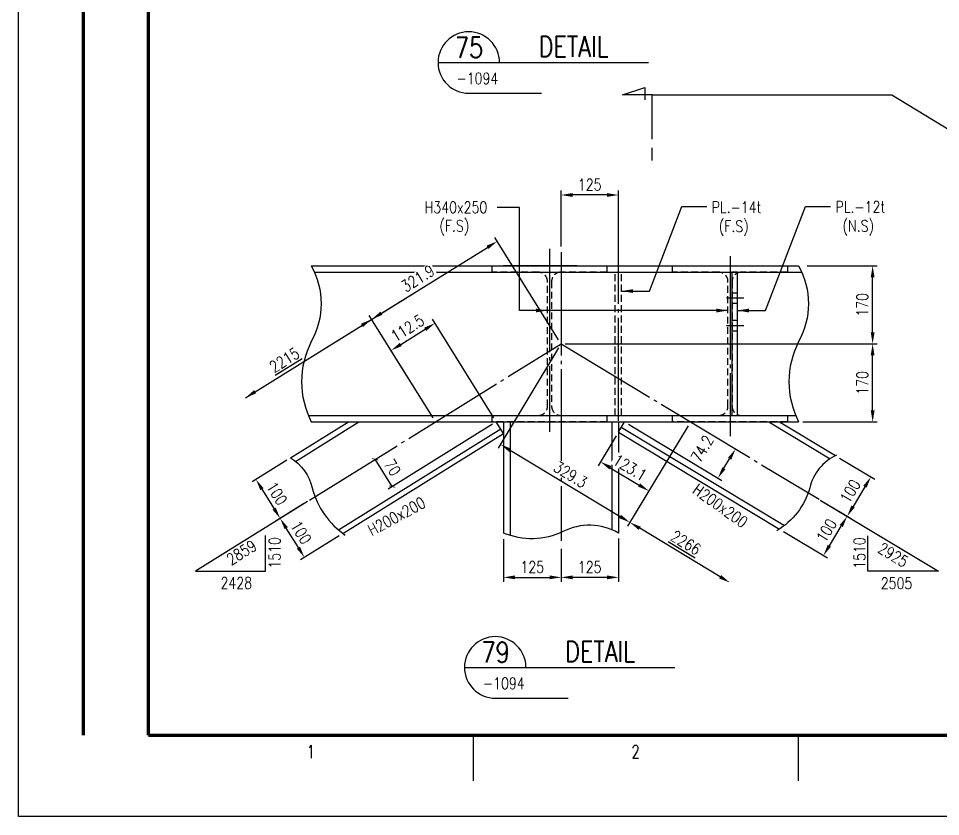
# Model space of a CAD drawing. Header units: millimetres. Extents: x 0 to 232280, y -26939 to 23794.
# Drawn here: x 146137 to 154169, y -26898 to -19943 of the extents above; entities that cross this region are included whole.
import ezdxf
from ezdxf.enums import TextEntityAlignment as Align

# ---------------------------------------------------------------- set-up
doc = ezdxf.new("R2010")
doc.units = ezdxf.units.MM
doc.header["$LTSCALE"] = 30
doc.linetypes.add('JNK-CENTER', pattern=[34, 30, -1.5, 1, -1.5])
doc.linetypes.add('JNK-HIDDEN', pattern=[3, 2, -1])
for name, color, linetype in [('CEN-R', 1, 'JNK-CENTER'), ('CON-C', 4, 'Continuous'), ('CON-G', 3, 'Continuous'), ('CON-W', 7, 'Continuous'), ('CON-Y', 2, 'Continuous'), ('Dim-W', 7, 'Continuous'), ('HID-Y', 2, 'JNK-HIDDEN'), ('TXT-Y', 2, 'Continuous')]:
    doc.layers.add(name, color=color, linetype=linetype)
doc.layers.add('CONT-G', color=3, linetype='Continuous', lineweight=25)
doc.styles.add('ROMANS', font='ROMANS.shx', dxfattribs={"width": 0.8})
doc.styles.add('SIMPLEX', font='simplex.shx', dxfattribs={"width": 0.8})
doc.dimstyles.new('DIM40x4', dxfattribs={"dimscale": 40, "dimtxt": 2.5, "dimasz": 2.5, "dimexe": 1, "dimexo": 1, "dimgap": 1, "dimtad": 1, "dimdec": 1, "dimlfac": 0.25, "dimdsep": 46, "dimtxsty": 'SIMPLEX', "dimcen": 2.5, "dimclrd": 7, "dimclre": 7, "dimclrt": 2, "dimadec": 1, "dimazin": 2, "dimtfac": 1, "dimtdec": 1, "dimtmove": 2, "dimatfit": 3, "dimfxl": 1, "dimtfill": 1, "dimtolj": 1, "dimtzin": 0, "dimarcsym": 1})

# ---------------------------------------------------------------- blocks, each defined once
blk = doc.blocks.new('TITLE')
at = {"color": 7}
for p, q in [((0, 0), (0, 594.85)), ((99.02, 17.68), (99.02, 7.78)), ((169.76, 17.68), (169.76, 7.78)), ((841, 0), (0, 0))]:
    blk.add_line(p, q, dxfattribs=at)
at = {"color": 7, "const_width": 0.707}
for points in [[(14.15, 577.17), (14.15, 17.68)], [(28.29, 17.68), (28.29, 577.52)], [(28.29, 17.68), (823.67, 17.68)]]:
    blk.add_lwpolyline(points, dxfattribs=at)
at = {"color": 7, "style": 'ROMANS', "width": 0.7}
for s, p in [('1', (63.66, 14.15)), ('2', (134.39, 14.15))]:
    blk.add_text(s, height=2.83, dxfattribs=at).set_placement(p, align=Align.MIDDLE)
blk = doc.blocks.new('SECTITLE')
at = {"layer": 'CON-G'}
for p, q in [((-1.7, 0), (44.1, 0)), ((5, -6.7), (20.86, -6.7))]:
    blk.add_line(p, q, dxfattribs=at)
blk.add_arc((5, 0), 6.7, 0, 270, dxfattribs=at)
at = {"layer": 'CON-C', "style": 'SIMPLEX', "width": 0.8}
for tag, p in [('A', (5.06, 1.04)), ('ELEVATION', (27.83, 1.22))]:
    blk.add_attdef(tag, text='', height=4.5, dxfattribs=at).set_placement(p, align=Align.CENTER)
at = {"layer": 'CON-Y', "style": 'SIMPLEX', "width": 0.8}
blk.add_attdef('SCALE', text='', height=2.5, dxfattribs=at).set_placement((44.9, -3.72), align=Align.RIGHT)
blk.add_attdef('H0000-0000', (1.54, -4.72), '', height=2.5, dxfattribs=at)
blk = doc.blocks.new('*D4430')
at = {"layer": 'DEFPOINTS', "color": 0, "ltscale": 0.5, "transparency": 16777216}
for p in [(152967.2, -22098.6), (153577.6, -22098.6), (150860.2, -22778.6)]:
    blk.add_point(p, dxfattribs=at)
at = {"layer": 'Dim-W', "color": 7, "lineweight": -2, "ltscale": 0.5, "transparency": 16777216}
for p, q in [((153007.2, -22098.6), (153617.6, -22098.6)), ((153577.6, -22678.6), (153577.6, -22198.6)), ((150900.2, -22778.6), (153617.6, -22778.6))]:
    blk.add_line(p, q, dxfattribs=at)
at = {"layer": 'Dim-W', "color": 7, "ltscale": 0.5, "transparency": 16777216}
for points in [[(153560.9, -22198.6), (153594.3, -22198.6), (153577.6, -22098.6)], [(153560.9, -22678.6), (153594.3, -22678.6), (153577.6, -22778.6)]]:
    blk.add_solid(points, dxfattribs=at)
at = {"layer": 'Dim-W', "color": 2, "ltscale": 0.5, "transparency": 16777216, "insert": (153487.6, -22438.6), "char_height": 100, "attachment_point": 5, "rotation": 90, "style": 'SIMPLEX', "bg_fill": 3, "box_fill_scale": 1.1, "bg_fill_color": 256, "bg_fill_true_color": 13158600, "bg_fill_transparency": 0}
blk.add_mtext('\\A1;170', dxfattribs=at)
blk = doc.blocks.new('*D4431')
at = {"layer": 'DEFPOINTS', "color": 0, "ltscale": 0.5, "transparency": 16777216}
for p in [(153237.1, -22778.6), (153577.6, -22778.6), (152928.8, -23458.6)]:
    blk.add_point(p, dxfattribs=at)
at = {"layer": 'Dim-W', "color": 7, "lineweight": -2, "ltscale": 0.5, "transparency": 16777216}
for p, q in [((153277.1, -22778.6), (153617.6, -22778.6)), ((153577.6, -23358.6), (153577.6, -22878.6)), ((152968.8, -23458.6), (153617.6, -23458.6))]:
    blk.add_line(p, q, dxfattribs=at)
at = {"layer": 'Dim-W', "color": 7, "ltscale": 0.5, "transparency": 16777216}
for points in [[(153560.9, -22878.6), (153594.3, -22878.6), (153577.6, -22778.6)], [(153560.9, -23358.6), (153594.3, -23358.6), (153577.6, -23458.6)]]:
    blk.add_solid(points, dxfattribs=at)
at = {"layer": 'Dim-W', "color": 2, "ltscale": 0.5, "transparency": 16777216, "insert": (153487.6, -23118.6), "char_height": 100, "attachment_point": 5, "rotation": 90, "style": 'SIMPLEX', "bg_fill": 3, "box_fill_scale": 1.1, "bg_fill_color": 256, "bg_fill_true_color": 13158600, "bg_fill_transparency": 0}
blk.add_mtext('\\A1;170', dxfattribs=at)
blk = doc.blocks.new('*D4432')
at = {"layer": 'DEFPOINTS', "color": 0, "ltscale": 0.5, "transparency": 16777216}
for p in [(150363.2, -24440.7), (150863.2, -24525.4), (150863.2, -24813.6)]:
    blk.add_point(p, dxfattribs=at)
at = {"layer": 'Dim-W', "color": 7, "lineweight": -2, "ltscale": 0.5, "transparency": 16777216}
for p, q in [((150363.2, -24480.7), (150363.2, -24853.6)), ((150863.2, -24565.4), (150863.2, -24853.6)), ((150463.2, -24813.6), (150763.2, -24813.6))]:
    blk.add_line(p, q, dxfattribs=at)
at = {"layer": 'Dim-W', "color": 7, "ltscale": 0.5, "transparency": 16777216}
for points in [[(150463.2, -24796.9), (150463.2, -24830.2), (150363.2, -24813.6)], [(150763.2, -24796.9), (150763.2, -24830.2), (150863.2, -24813.6)]]:
    blk.add_solid(points, dxfattribs=at)
at = {"layer": 'Dim-W', "color": 2, "ltscale": 0.5, "transparency": 16777216, "insert": (150613.2, -24723.6), "char_height": 100, "attachment_point": 5, "style": 'SIMPLEX', "bg_fill": 3, "box_fill_scale": 1.1, "bg_fill_color": 256, "bg_fill_true_color": 13158600, "bg_fill_transparency": 0}
blk.add_mtext('\\A1;125', dxfattribs=at)
blk = doc.blocks.new('*D4433')
at = {"layer": 'DEFPOINTS', "color": 0, "ltscale": 0.5, "transparency": 16777216}
for p in [(151363.2, -24434.1), (150863.2, -24525.4), (150863.2, -24813.6)]:
    blk.add_point(p, dxfattribs=at)
at = {"layer": 'Dim-W', "color": 7, "lineweight": -2, "ltscale": 0.5, "transparency": 16777216}
for p, q in [((151363.2, -24474.1), (151363.2, -24853.6)), ((150863.2, -24565.4), (150863.2, -24853.6)), ((151263.2, -24813.6), (150963.2, -24813.6))]:
    blk.add_line(p, q, dxfattribs=at)
at = {"layer": 'Dim-W', "color": 7, "ltscale": 0.5, "transparency": 16777216}
for points in [[(150963.2, -24796.9), (150963.2, -24830.2), (150863.2, -24813.6)], [(151263.2, -24796.9), (151263.2, -24830.2), (151363.2, -24813.6)]]:
    blk.add_solid(points, dxfattribs=at)
at = {"layer": 'Dim-W', "color": 2, "ltscale": 0.5, "transparency": 16777216, "insert": (151113.2, -24723.6), "char_height": 100, "attachment_point": 5, "style": 'SIMPLEX', "bg_fill": 3, "box_fill_scale": 1.1, "bg_fill_color": 256, "bg_fill_true_color": 13158600, "bg_fill_transparency": 0}
blk.add_mtext('\\A1;125', dxfattribs=at)
blk = doc.blocks.new('*D4434')
at = {"layer": 'DEFPOINTS', "color": 0, "ltscale": 0.5, "transparency": 16777216}
for p in [(150863.2, -22778.6), (151991.2, -23458.6), (151463.2, -24334.5)]:
    blk.add_point(p, dxfattribs=at)
at = {"layer": 'Dim-W', "color": 7, "lineweight": -2, "ltscale": 0.5, "transparency": 16777216}
for p, q in [((150842.5, -22812.8), (150314.5, -23688.8)), ((151970.6, -23492.8), (151442.6, -24368.8)), ((150420.8, -23706.2), (151377.6, -24282.9))]:
    blk.add_line(p, q, dxfattribs=at)
at = {"layer": 'Dim-W', "color": 7, "ltscale": 0.5, "transparency": 16777216}
for points in [[(150429.4, -23691.9), (150412.2, -23720.4), (150335.1, -23654.5)], [(151386.2, -24268.6), (151369, -24297.2), (151463.2, -24334.5)]]:
    blk.add_solid(points, dxfattribs=at)
at = {"layer": 'Dim-W', "color": 2, "ltscale": 0.5, "transparency": 16777216, "insert": (150945.6, -23917.5), "char_height": 100, "attachment_point": 5, "rotation": 328.91866, "style": 'SIMPLEX', "bg_fill": 3, "box_fill_scale": 1.1, "bg_fill_color": 256, "bg_fill_true_color": 13158600, "bg_fill_transparency": 0}
blk.add_mtext('\\A1;329.3', dxfattribs=at)
blk = doc.blocks.new('*D4435')
at = {"layer": 'DEFPOINTS', "color": 0, "ltscale": 0.5, "transparency": 16777216}
for p in [(151463.2, -24334.5), (151463.2, -24334.5), (152334.4, -24859.7)]:
    blk.add_point(p, dxfattribs=at)
at = {"layer": 'Dim-W', "color": 7, "lineweight": -2, "ltscale": 0.5, "transparency": 16777216}
blk.add_line((152248.8, -24808.1), (151548.9, -24386.2), dxfattribs=at)
at = {"layer": 'Dim-W', "color": 7, "ltscale": 0.5, "transparency": 16777216}
for points in [[(151557.5, -24371.9), (151540.3, -24400.4), (151463.2, -24334.5)], [(152257.4, -24793.8), (152240.2, -24822.4), (152334.4, -24859.7)]]:
    blk.add_solid(points, dxfattribs=at)
at = {"layer": 'Dim-W', "color": 2, "ltscale": 0.5, "transparency": 16777216, "insert": (151950.4, -24511.5), "char_height": 100, "attachment_point": 5, "rotation": 328.91866, "style": 'SIMPLEX', "bg_fill": 3, "box_fill_scale": 1.1, "bg_fill_color": 256, "bg_fill_true_color": 13158600, "bg_fill_transparency": 0}
blk.add_mtext('\\A1;\\L2266', dxfattribs=at)
blk = doc.blocks.new('*D4436')
at = {"layer": 'DEFPOINTS', "color": 0, "ltscale": 0.5, "transparency": 16777216}
for p in [(151363.2, -23547), (151628.4, -24060.5), (151628.4, -24060.5)]:
    blk.add_point(p, dxfattribs=at)
at = {"layer": 'Dim-W', "color": 7, "lineweight": -2, "ltscale": 0.5, "transparency": 16777216}
for p, q in [((151342.5, -23581.3), (151186.2, -23840.6)), ((151292.5, -23858), (151542.8, -24008.9))]:
    blk.add_line(p, q, dxfattribs=at)
at = {"layer": 'Dim-W', "color": 7, "ltscale": 0.5, "transparency": 16777216}
for points in [[(151301.1, -23843.7), (151283.9, -23872.3), (151206.8, -23806.4)], [(151551.4, -23994.6), (151534.2, -24023.1), (151628.4, -24060.5)]]:
    blk.add_solid(points, dxfattribs=at)
at = {"layer": 'Dim-W', "color": 2, "ltscale": 0.5, "transparency": 16777216, "insert": (151464.1, -23856.3), "char_height": 100, "attachment_point": 5, "rotation": 328.91866, "style": 'SIMPLEX', "bg_fill": 3, "box_fill_scale": 1.1, "bg_fill_color": 256, "bg_fill_true_color": 13158600, "bg_fill_transparency": 0}
blk.add_mtext('\\A1;123.1', dxfattribs=at)
blk = doc.blocks.new('*D4437')
at = {"layer": 'DEFPOINTS', "color": 0, "ltscale": 0.5, "transparency": 16777216}
for p in [(151416.5, -23458.6), (152383.2, -23694.8), (152383.2, -23694.8)]:
    blk.add_point(p, dxfattribs=at)
at = {"layer": 'Dim-W', "color": 7, "lineweight": -2, "ltscale": 0.5, "transparency": 16777216}
for p, q in [((151450.7, -23479.2), (152264.3, -23969.6)), ((152281.7, -23863.3), (152331.6, -23780.5))]:
    blk.add_line(p, q, dxfattribs=at)
at = {"layer": 'Dim-W', "color": 7, "ltscale": 0.5, "transparency": 16777216}
blk.add_solid([(152317.3, -23771.9), (152345.9, -23789.1), (152383.2, -23694.8)], dxfattribs=at)
at = {"layer": 'Dim-W', "color": 2, "ltscale": 0.5, "transparency": 16777216, "insert": (152092.5, -23692.8), "char_height": 100, "attachment_point": 5, "rotation": 58.91866, "style": 'SIMPLEX', "bg_fill": 3, "box_fill_scale": 1.1, "bg_fill_color": 256, "bg_fill_true_color": 13158600, "bg_fill_transparency": 0}
blk.add_mtext('\\A1;74.2', dxfattribs=at)
at = {"layer": 'Dim-W', "color": 7, "ltscale": 0.5, "transparency": 16777216}
blk.add_solid([(152267.4, -23854.7), (152295.9, -23871.9), (152230, -23949)], dxfattribs=at)
blk = doc.blocks.new('*D4438')
at = {"layer": 'DEFPOINTS', "color": 0, "ltscale": 0.5, "transparency": 16777216}
for p in [(149765, -22598.8), (149769.8, -23458.6), (150299.7, -23458.6)]:
    blk.add_point(p, dxfattribs=at)
at = {"layer": 'Dim-W', "color": 7, "lineweight": -2, "ltscale": 0.5, "transparency": 16777216}
for p, q in [((150278.6, -23424.6), (149743.9, -22564.8)), ((149467.8, -22783.7), (149680.1, -22651.6)), ((149748.6, -23424.6), (149361.7, -22802.5))]:
    blk.add_line(p, q, dxfattribs=at)
at = {"layer": 'Dim-W', "color": 7, "ltscale": 0.5, "transparency": 16777216}
for points in [[(149671.3, -22637.5), (149688.9, -22665.8), (149765, -22598.8)], [(149459, -22769.5), (149476.6, -22797.8), (149382.9, -22836.5)]]:
    blk.add_solid(points, dxfattribs=at)
at = {"layer": 'Dim-W', "color": 2, "ltscale": 0.5, "transparency": 16777216, "insert": (149526.4, -22641.2), "char_height": 100, "attachment_point": 5, "rotation": 31.87794, "style": 'SIMPLEX', "bg_fill": 3, "box_fill_scale": 1.1, "bg_fill_color": 256, "bg_fill_true_color": 13158600, "bg_fill_transparency": 0}
blk.add_mtext('\\A1;112.5', dxfattribs=at)
blk = doc.blocks.new('*D4439')
at = {"layer": 'DEFPOINTS', "color": 0, "ltscale": 0.5, "transparency": 16777216}
for p in [(150307.3, -21884.7), (150863.2, -22778.6), (149769.8, -23458.6)]:
    blk.add_point(p, dxfattribs=at)
at = {"layer": 'Dim-W', "color": 7, "lineweight": -2, "ltscale": 0.5, "transparency": 16777216}
for p, q in [((150842, -22744.6), (150286.1, -21850.8)), ((149298.8, -22511.9), (150222.4, -21937.5)), ((149748.6, -23424.6), (149192.7, -22530.8))]:
    blk.add_line(p, q, dxfattribs=at)
at = {"layer": 'Dim-W', "color": 7, "ltscale": 0.5, "transparency": 16777216}
for points in [[(150213.6, -21923.4), (150231.2, -21951.7), (150307.3, -21884.7)], [(149290, -22497.8), (149307.6, -22526.1), (149213.9, -22564.7)]]:
    blk.add_solid(points, dxfattribs=at)
at = {"layer": 'Dim-W', "color": 2, "ltscale": 0.5, "transparency": 16777216, "insert": (149616.1, -22208.6), "char_height": 100, "attachment_point": 5, "rotation": 31.87794, "style": 'SIMPLEX', "bg_fill": 3, "box_fill_scale": 1.1, "bg_fill_color": 256, "bg_fill_true_color": 13158600, "bg_fill_transparency": 0}
blk.add_mtext('\\A1;321.9', dxfattribs=at)
blk = doc.blocks.new('*D4440')
at = {"layer": 'DEFPOINTS', "color": 0, "ltscale": 0.5, "transparency": 16777216}
for p in [(149213.9, -22564.7), (149213.9, -22564.7), (148114.6, -23248.4)]:
    blk.add_point(p, dxfattribs=at)
at = {"layer": 'Dim-W', "color": 7, "lineweight": -2, "ltscale": 0.5, "transparency": 16777216}
blk.add_line((148199.5, -23195.6), (149129, -22617.5), dxfattribs=at)
at = {"layer": 'Dim-W', "color": 7, "ltscale": 0.5, "transparency": 16777216}
for points in [[(149120.2, -22603.4), (149137.8, -22631.7), (149213.9, -22564.7)], [(148190.7, -23181.4), (148208.3, -23209.7), (148114.6, -23248.4)]]:
    blk.add_solid(points, dxfattribs=at)
at = {"layer": 'Dim-W', "color": 2, "ltscale": 0.5, "transparency": 16777216, "insert": (148454.1, -22919.5), "char_height": 100, "attachment_point": 5, "rotation": 31.87794, "style": 'SIMPLEX', "bg_fill": 3, "box_fill_scale": 1.1, "bg_fill_color": 256, "bg_fill_true_color": 13158600, "bg_fill_transparency": 0}
blk.add_mtext('\\A1;\\L2215', dxfattribs=at)
blk = doc.blocks.new('_ArchTick')
at = {"color": 0, "linetype": 'ByBlock', "const_width": 0.15}
blk.add_lwpolyline([(-0.5, -0.5), (0.5, 0.5)], dxfattribs=at)
blk = doc.blocks.new('*D4441')
at = {"layer": 'DEFPOINTS', "color": 0, "ltscale": 0.5, "transparency": 16777216}
for p in [(150299.7, -23458.6), (149245, -23784.9), (149245, -23784.9)]:
    blk.add_point(p, dxfattribs=at)
at = {"layer": 'Dim-W', "color": 7, "lineweight": -2, "ltscale": 0.5, "transparency": 16777216}
for p, q in [((150265.8, -23479.7), (149358.8, -24043.7)), ((149392.8, -24022.6), (149245, -23784.9))]:
    blk.add_line(p, q, dxfattribs=at)
at = {"layer": 'Dim-W', "color": 7, "lineweight": -2, "ltscale": 0.5, "transparency": 16777216, "xscale": 40, "yscale": 40, "zscale": 40}
for p, rotation in [((149245, -23784.9), 121.8779367373741), ((149392.8, -24022.6), 301.8779367373741)]:
    blk.add_blockref('_ArchTick', p, dxfattribs=dict(at, rotation=rotation))
at = {"layer": 'Dim-W', "color": 2, "ltscale": 0.5, "transparency": 16777216, "insert": (149395.3, -23856.2), "char_height": 100, "attachment_point": 5, "rotation": 301.87794, "style": 'SIMPLEX', "bg_fill": 3, "box_fill_scale": 1.1, "bg_fill_color": 256, "bg_fill_true_color": 13158600, "bg_fill_transparency": 0}
blk.add_mtext('\\A1;70', dxfattribs=at)
blk = doc.blocks.new('*D4442')
at = {"layer": 'DEFPOINTS', "color": 0, "ltscale": 0.5, "transparency": 16777216}
for p in [(150863.2, -21481.3), (150863.2, -21971.3), (151363.2, -22154.3)]:
    blk.add_point(p, dxfattribs=at)
at = {"layer": 'Dim-W', "color": 7, "lineweight": -2, "ltscale": 0.5, "transparency": 16777216}
for p, q in [((150863.2, -21931.3), (150863.2, -21441.3)), ((151363.2, -22114.3), (151363.2, -21441.3)), ((151263.2, -21481.3), (150963.2, -21481.3))]:
    blk.add_line(p, q, dxfattribs=at)
at = {"layer": 'Dim-W', "color": 7, "ltscale": 0.5, "transparency": 16777216}
for points in [[(150963.2, -21464.7), (150963.2, -21498), (150863.2, -21481.3)], [(151263.2, -21464.7), (151263.2, -21498), (151363.2, -21481.3)]]:
    blk.add_solid(points, dxfattribs=at)
at = {"layer": 'Dim-W', "color": 2, "ltscale": 0.5, "transparency": 16777216, "insert": (151113.2, -21391.3), "char_height": 100, "attachment_point": 5, "style": 'SIMPLEX', "bg_fill": 3, "box_fill_scale": 1.1, "bg_fill_color": 256, "bg_fill_true_color": 13158600, "bg_fill_transparency": 0}
blk.add_mtext('\\A1;125', dxfattribs=at)
blk = doc.blocks.new('SECMARK2')
at = {"layer": 'CON-C'}
blk.add_line((0, 0), (-2.72, 0), dxfattribs=at)
blk.add_lwpolyline([(-4.67, 0), (-14.32, 0), (-14.32, 6.51), (-15.93, 1.64), (-13.23, 1.64)], dxfattribs=at)
at = {"layer": 'CON-C', "style": 'SIMPLEX', "width": 0.8}
blk.add_attdef('TAG', (-12.98, 1.18), '', height=3.5, dxfattribs=at)
blk = doc.blocks.new('*D4445')
at = {"layer": 'DEFPOINTS', "color": 0, "ltscale": 0.5, "transparency": 16777216}
for p in [(153120.9, -24139.5), (153355.5, -24280.9), (152765.7, -24392.5)]:
    blk.add_point(p, dxfattribs=at)
at = {"layer": 'Dim-W', "color": 7, "lineweight": -2, "ltscale": 0.5, "transparency": 16777216}
for p, q in [((153155.1, -24160.2), (153389.7, -24301.6)), ((152800, -24413.1), (153183.2, -24644.1)), ((153200.6, -24537.8), (153303.8, -24366.6))]:
    blk.add_line(p, q, dxfattribs=at)
at = {"layer": 'Dim-W', "color": 7, "ltscale": 0.5, "transparency": 16777216}
for points in [[(153289.6, -24358), (153318.1, -24375.2), (153355.5, -24280.9)], [(153186.3, -24529.2), (153214.9, -24546.4), (153149, -24623.5)]]:
    blk.add_solid(points, dxfattribs=at)
at = {"layer": 'Dim-W', "color": 2, "ltscale": 0.5, "transparency": 16777216, "insert": (153175.1, -24405.7), "char_height": 100, "attachment_point": 5, "rotation": 58.91866, "style": 'SIMPLEX', "bg_fill": 3, "box_fill_scale": 1.1, "bg_fill_color": 256, "bg_fill_true_color": 13158600, "bg_fill_transparency": 0}
blk.add_mtext('\\A1;100', dxfattribs=at)
blk = doc.blocks.new('*D4446')
at = {"layer": 'DEFPOINTS', "color": 0, "ltscale": 0.5, "transparency": 16777216}
for p in [(153254.5, -23753), (153120.9, -24139.5), (153355.5, -24280.9)]:
    blk.add_point(p, dxfattribs=at)
at = {"layer": 'Dim-W', "color": 7, "lineweight": -2, "ltscale": 0.5, "transparency": 16777216}
for p, q in [((153288.7, -23773.6), (153596.2, -23959)), ((153510.3, -24024), (153407.1, -24195.3)), ((153155.1, -24160.2), (153389.7, -24301.6))]:
    blk.add_line(p, q, dxfattribs=at)
at = {"layer": 'Dim-W', "color": 7, "ltscale": 0.5, "transparency": 16777216}
for points in [[(153496.1, -24015.4), (153524.6, -24032.6), (153562, -23938.3)], [(153392.8, -24186.7), (153421.4, -24203.9), (153355.5, -24280.9)]]:
    blk.add_solid(points, dxfattribs=at)
at = {"layer": 'Dim-W', "color": 2, "ltscale": 0.5, "transparency": 16777216, "insert": (153381.6, -24063.2), "char_height": 100, "attachment_point": 5, "rotation": 58.91866, "style": 'SIMPLEX', "bg_fill": 3, "box_fill_scale": 1.1, "bg_fill_color": 256, "bg_fill_true_color": 13158600, "bg_fill_transparency": 0}
blk.add_mtext('\\A1;100', dxfattribs=at)
blk = doc.blocks.new('*D4447')
at = {"layer": 'DEFPOINTS', "color": 0, "ltscale": 0.5, "transparency": 16777216}
for p in [(148507.6, -23772.5), (148654.1, -24152.4), (148417, -24299.9)]:
    blk.add_point(p, dxfattribs=at)
at = {"layer": 'Dim-W', "color": 7, "lineweight": -2, "ltscale": 0.5, "transparency": 16777216}
for p, q in [((148473.6, -23793.6), (148171.8, -23981.3)), ((148258.6, -24045.1), (148364.2, -24215)), ((148620.1, -24173.6), (148383, -24321))]:
    blk.add_line(p, q, dxfattribs=at)
at = {"layer": 'Dim-W', "color": 7, "ltscale": 0.5, "transparency": 16777216}
for points in [[(148272.7, -24036.3), (148244.4, -24053.9), (148205.8, -23960.2)], [(148378.3, -24206.1), (148350, -24223.8), (148417, -24299.9)]]:
    blk.add_solid(points, dxfattribs=at)
at = {"layer": 'Dim-W', "color": 2, "ltscale": 0.5, "transparency": 16777216, "insert": (148387.8, -24082.5), "char_height": 100, "attachment_point": 5, "rotation": 301.87794, "style": 'SIMPLEX', "bg_fill": 3, "box_fill_scale": 1.1, "bg_fill_color": 256, "bg_fill_true_color": 13158600, "bg_fill_transparency": 0}
blk.add_mtext('\\A1;100', dxfattribs=at)
blk = doc.blocks.new('*D4448')
at = {"layer": 'DEFPOINTS', "color": 0, "ltscale": 0.5, "transparency": 16777216}
for p in [(148417, -24299.9), (148417, -24299.9), (148963.7, -24430.9)]:
    blk.add_point(p, dxfattribs=at)
at = {"layer": 'Dim-W', "color": 7, "lineweight": -2, "ltscale": 0.5, "transparency": 16777216}
for p, q in [((148575.4, -24554.6), (148469.8, -24384.8)), ((148929.8, -24452), (148594.3, -24660.7))]:
    blk.add_line(p, q, dxfattribs=at)
at = {"layer": 'Dim-W', "color": 7, "ltscale": 0.5, "transparency": 16777216}
for points in [[(148484, -24376), (148455.7, -24393.6), (148417, -24299.9)], [(148589.6, -24545.8), (148561.3, -24563.4), (148628.2, -24639.5)]]:
    blk.add_solid(points, dxfattribs=at)
at = {"layer": 'Dim-W', "color": 2, "ltscale": 0.5, "transparency": 16777216, "insert": (148599, -24422.2), "char_height": 100, "attachment_point": 5, "rotation": 301.87794, "style": 'SIMPLEX', "bg_fill": 3, "box_fill_scale": 1.1, "bg_fill_color": 256, "bg_fill_true_color": 13158600, "bg_fill_transparency": 0}
blk.add_mtext('\\A1;100', dxfattribs=at)

msp = doc.modelspace()

# ---------------------------------------------------------------- linework, layer by layer
at = {"layer": 'CEN-R'}
for p, q in [((150763.17, -21949.82), (150763.17, -23545.94)), ((150863.17, -21980.23), (150863.17, -24494.49)), ((152335.17, -22014.45), (152335.17, -23582.16)), ((152303.7, -22378.57), (152456.65, -22378.57)), ((152303.7, -22618.57), (152456.65, -22618.57)), ((148671.57, -24141.55), (150863.17, -22778.57)), ((150863.17, -22778.57), (153110.89, -24133.49))]:
    msp.add_line(p, q, dxfattribs=at)
at = {"layer": 'CON-C'}
msp.add_lwpolyline([(151658.22, -20607.82), (153744.41, -20607.82), (155033.48, -21391.98), (154763.47, -21054.34), (154511.35, -21112.91)], dxfattribs=at)
at = {"layer": 'CON-G'}
for p, q in [((148688.16, -22098.57), (152932.84, -22098.57)), ((148715.84, -22154.57), (152960.52, -22154.57)), ((148662.26, -23402.57), (152906.94, -23402.57)), ((148507.6, -23772.48), (149012.35, -23458.57)), ((148550.35, -23802.42), (149103.24, -23458.57)), ((148688.16, -23458.57), (152932.84, -23458.57)), ((148688.16, -23458.57), (152932.84, -23458.57)), ((148923.88, -24399.16), (150337.82, -23519.81)), ((150363.17, -23560.57), (150299.73, -23458.57)), ((150363.17, -23458.57), (150363.17, -24427.52)), ((150419.17, -23458.57), (150419.17, -24447.97)), ((151307.17, -23458.57), (151307.17, -24399.56)), ((151363.17, -23458.57), (151363.17, -24427.52)), ((151363.17, -23547.02), (151416.48, -23458.57)), ((151387.95, -23505.91), (152808.44, -24362.18)), ((152673.08, -23458.57), (153206.6, -23780.18)), ((152766.06, -23458.57), (153254.45, -23752.97)), ((148963.72, -24430.9), (150363.17, -23560.57)), ((151363.17, -23547.02), (152765.75, -24392.49))]:
    msp.add_line(p, q, dxfattribs=at)
msp.add_lwpolyline([(152399.17, -22154.57), (152351.17, -22154.57), (152351.17, -23402.57), (152399.17, -23402.57)], close=True, dxfattribs=at)
at = {"layer": 'CON-W'}
for points in [[(148688.16, -22098.57, -0.2579286), (148688.16, -22758.57, 0.2412572), (148688.16, -23458.57)], [(152932.84, -22098.57, -0.2579286), (152932.84, -22758.57, 0.2412572), (152932.84, -23458.57)], [(148507.6, -23772.48, -0.201402), (148696.68, -24034.67, 0.1809826), (148984.04, -24445.4)], [(153262.02, -23749.4, 0.2321747), (153029.65, -24034.67, -0.1928896), (152742.3, -24407)], [(151363.17, -24427.52, 0.2550891), (150879.32, -24415.18, -0.2138448), (150363.17, -24427.52, -0.2415798)]]:
    msp.add_lwpolyline(points, format="xyb", dxfattribs=at)
at = {"layer": 'CONT-G'}
msp.add_line((151003.17, -22098.57), (150363.17, -22098.57), dxfattribs=at)
at = {"layer": 'Dim-W', "ltscale": 0.5}
for p, q in [((150500.11, -21589.01), (150307.02, -21589.01)), ((151915.81, -21581.44), (152134.29, -21581.44)), ((152991.39, -21581.44), (153209.88, -21581.44)), ((148114.62, -23248.36), (149596.03, -22327.06))]:
    msp.add_line(p, q, dxfattribs=at)
for points in [[(148654.06, -24152.44), (147678.78, -24758.98), (148287.81, -24758.98), (148287.81, -24448.7)], [(153120.88, -24139.51), (154151.76, -24760.92), (153536.07, -24760.92), (153536.07, -24450.64)]]:
    msp.add_lwpolyline(points, dxfattribs=at)
at = {"layer": 'HID-Y'}
for p, q in [((152351.17, -22332.57), (152399.17, -22332.57)), ((152351.17, -22424.57), (152399.17, -22424.57)), ((152351.17, -22572.57), (152399.17, -22572.57)), ((152351.17, -22664.57), (152399.17, -22664.57))]:
    msp.add_line(p, q, dxfattribs=at)
for points in [[(150263.17, -23458.57), (150263.17, -23402.57), (150665.17, -23402.57, 0.4142136), (150745.17, -23322.57), (150745.17, -22234.57, 0.4142136), (150665.17, -22154.57), (150263.17, -22154.57), (150263.17, -22098.57), (151263.17, -22098.57), (151263.17, -22154.57), (150861.17, -22154.57, 0.4142136), (150781.17, -22234.57), (150781.17, -23322.57, 0.4142136), (150861.17, -23402.57), (151263.17, -23402.57), (151263.17, -23458.57)], [(151835.17, -23458.57), (151835.17, -23402.57), (152237.17, -23402.57, 0.4142136), (152317.17, -23322.57), (152317.17, -22234.57, 0.4142136), (152237.17, -22154.57), (151835.17, -22154.57), (151835.17, -22098.57), (152835.17, -22098.57), (152835.17, -22154.57), (152433.17, -22154.57, 0.4142136), (152353.17, -22234.57), (152353.17, -23322.57, 0.4142136), (152433.17, -23402.57), (152835.17, -23402.57), (152835.17, -23458.57)]]:
    msp.add_lwpolyline(points, format="xyb", close=True, dxfattribs=at)

# ---------------------------------------------------------------- block references
at = {"linetype": 'ByBlock', "xscale": 39.99999999599994, "yscale": 39.99999999599994, "zscale": 39.99999999599994}
msp.add_blockref('TITLE', (146137.22, -26898.29), dxfattribs=at)
at = {"layer": 'CON-C', "xscale": -40, "yscale": 40, "zscale": 40, "rotation": 90}
msp.add_blockref('SECMARK2', (151658.22, -21180.48), dxfattribs=at)
at = {"layer": 'CON-W'}
ref = msp.add_blockref('SECTITLE', (149859.69, -20326.82), dxfattribs=dict(at, xscale=40, yscale=40, zscale=40))
ref.add_attrib('H0000-0000', '-1094', (149952.9, -20515.62), dxfattribs={"layer": 'CON-Y', "height": 100, "style": 'SIMPLEX', "width": 0.8})
ref.add_attrib('A', '75', dxfattribs={"layer": 'CON-C', "height": 180, "style": 'SIMPLEX', "width": 0.8}).set_placement((150062.09, -20285.22), align=Align.CENTER)
ref.add_attrib('ELEVATION', 'DETAIL', dxfattribs={"layer": 'CON-C', "height": 180, "style": 'SIMPLEX', "width": 0.8}).set_placement((150972.89, -20278.02), align=Align.CENTER)
ref = msp.add_blockref('SECTITLE', (150090.12, -25598.4), dxfattribs=dict(at, xscale=40, yscale=40, zscale=40))
ref.add_attrib('H0000-0000', '-1094', (150183.33, -25787.2), dxfattribs={"layer": 'CON-Y', "height": 100, "style": 'SIMPLEX', "width": 0.8})
ref.add_attrib('A', '79', dxfattribs={"layer": 'CON-C', "height": 180, "style": 'SIMPLEX', "width": 0.8}).set_placement((150292.52, -25556.8), align=Align.CENTER)
ref.add_attrib('ELEVATION', 'DETAIL', dxfattribs={"layer": 'CON-C', "height": 180, "style": 'SIMPLEX', "width": 0.8}).set_placement((151203.32, -25549.6), align=Align.CENTER)

# ---------------------------------------------------------------- texts
at = {"layer": 'CON-Y', "style": 'SIMPLEX', "width": 0.8}
for s, p in [('H340x250', (149948.35, -21638.78)), ('PL.-14t', (152392, -21637.92)), ('PL.-12t', (153470.03, -21635.04))]:
    msp.add_text(s, height=100, dxfattribs=at).set_placement(p, align=Align.CENTER)
for s, p in [('2428', (147897.55, -24912.74)), ('2505', (153648.23, -24914.68))]:
    msp.add_text(s, height=100, dxfattribs=at).set_placement(p)
at = {"layer": 'Dim-W', "color": 2, "style": 'SIMPLEX', "width": 0.8}
msp.add_text('H200x200', height=100, rotation=28.630774, dxfattribs=at).set_placement((149215.19, -24456.06))
at = {"layer": 'Dim-W', "color": 2, "char_height": 100, "attachment_point": 5, "style": 'SIMPLEX'}
for s, insert, rotation in [('2859', (148080.69, -24596.56), 31.877937), ('2925', (153756.06, -24617.73), 328.918662)]:
    msp.add_mtext(s, dxfattribs=dict(at, insert=insert, rotation=rotation))
at = {"layer": 'TXT-Y', "style": 'ROMANS', "width": 0.8}
for s, p in [('(F.S)', (152237.39, -21753.3)), ('(N.S)', (153315.43, -21750.42))]:
    msp.add_text(s, height=100, dxfattribs=at).set_placement(p, align=Align.MIDDLE_LEFT)

# ---------------------------------------------------------------- next in the draw order: dimensions: what is measured, and where the dimension line sits
at = {"layer": 'Dim-W', "ltscale": 0.5}
for base, p1, p2, angle, picture, middle in [((153577.58, -22098.57), (150860.25, -22778.57), (152967.21, -22098.57), 90, '*D4430', (153487.58, -22438.57)), ((148417, -24299.87), (148507.6, -23772.48), (148654.06, -24152.44), 301.877937, '*D4447', (148387.8, -24082.5)), ((153355.46, -24280.92), (152765.75, -24392.49), (153120.88, -24139.51), 58.918662, '*D4445', (153175.13, -24405.74))]:
    dim = msp.add_linear_dim(base=base, p1=p1, p2=p2, angle=angle, dimstyle='DIM40x4', dxfattribs=at)
    dim.commit()
    dim.dimension.update_dxf_attribs({"geometry": picture, "text_midpoint": middle})
dim = msp.add_linear_dim(base=(150863.17, -24813.56), p1=(150363.17, -24440.68), p2=(150863.17, -24525.38), dimstyle='DIM40x4', dxfattribs=at)
dim.commit()
dim.dimension.update_dxf_attribs({"geometry": '*D4432', "text_midpoint": (150613.17, -24723.56)})

# ---------------------------------------------------------------- next in the draw order: linework, layer by layer
for p, q in [((151634.24, -22318.63), (151915.81, -21581.44)), ((152644.08, -22487.94), (152991.39, -21581.44)), ((151414.97, -22318.63), (151634.24, -22318.63)), ((152424.81, -22487.94), (152644.08, -22487.94))]:
    msp.add_line(p, q, dxfattribs=at)

# ---------------------------------------------------------------- next in the draw order: texts
at = {"layer": 'CON-Y', "style": 'SIMPLEX', "width": 0.8}
msp.add_text('1510', height=100, rotation=90, dxfattribs=at).set_placement((153513.14, -24739.13))

# ---------------------------------------------------------------- next in the draw order: dimensions: what is measured, and where the dimension line sits
at = {"layer": 'Dim-W', "ltscale": 0.5}
for base, p1, p2, angle, picture, middle in [((151463.21, -24334.55), (150863.17, -22778.57), (151991.25, -23458.57), 328.918662, '*D4434', (150945.63, -23917.47)), ((153577.58, -22778.57), (152928.82, -23458.57), (153237.13, -22778.57), 90, '*D4431', (153487.58, -23118.57)), ((153355.46, -24280.92), (153254.45, -23752.97), (153120.88, -24139.51), 238.918662, '*D4446', (153381.64, -24063.17)), ((148417, -24299.87), (148963.72, -24430.9), (148417, -24299.87), 301.877937, '*D4448', (148599.05, -24422.17)), ((150863.17, -24813.56), (151363.17, -24434.11), (150863.17, -24525.38), 180, '*D4433', (151113.17, -24723.56))]:
    dim = msp.add_linear_dim(base=base, p1=p1, p2=p2, angle=angle, dimstyle='DIM40x4', dxfattribs=at)
    dim.commit()
    dim.dimension.update_dxf_attribs({"geometry": picture, "text_midpoint": middle})

# ---------------------------------------------------------------- next in the draw order: leaders
at = {"layer": 'CON-W'}
for points in [[(151391.17, -22318.63), (151634.24, -22318.63)], [(152399.17, -22487.94), (152644.08, -22487.94)]]:
    msp.add_leader(points, dimstyle='DIM40x4', dxfattribs=at)

# ---------------------------------------------------------------- next in the draw order: texts
at = {"layer": 'CON-Y', "style": 'SIMPLEX', "width": 0.8}
msp.add_text('1510', height=100, rotation=90, dxfattribs=at).set_placement((148419.23, -24737.19))

# ---------------------------------------------------------------- next in the draw order: dimensions: what is measured, and where the dimension line sits
at = {"layer": 'Dim-W', "ltscale": 0.5}
for base, p1, p2, angle, picture, middle in [((149765.03, -22598.79), (149769.76, -23458.57), (150299.73, -23458.57), 31.877937, '*D4438', (149526.42, -22641.2)), ((151628.41, -24060.49), (151363.17, -23547.02), (151628.41, -24060.49), 328.918662, '*D4436', (151464.09, -23856.35))]:
    dim = msp.add_linear_dim(base=base, p1=p1, p2=p2, angle=angle, dimstyle='DIM40x4', dxfattribs=at)
    dim.commit()
    dim.dimension.update_dxf_attribs({"geometry": picture, "text_midpoint": middle})
dim = msp.add_linear_dim(base=(151463.21, -24334.55), p1=(152334.43, -24859.71), p2=(151463.21, -24334.55), angle=328.918662, text='%%U2266', dimstyle='DIM40x4', dxfattribs=at)
dim.commit()
dim.dimension.update_dxf_attribs({"geometry": '*D4435', "text_midpoint": (151950.44, -24511.49)})

# ---------------------------------------------------------------- next in the draw order: dimensions: what is measured, and where the dimension line sits
dim = msp.add_linear_dim(base=(150307.27, -21884.73), p1=(149769.76, -23458.57), p2=(150863.17, -22778.57), angle=31.877937, dimstyle='DIM40x4', dxfattribs=at)
dim.commit()
dim.dimension.update_dxf_attribs({"geometry": '*D4439', "text_midpoint": (149616.08, -22208.6), "dimtype": 160})
dim = msp.add_linear_dim(base=(152383.22, -23694.85), p1=(151416.48, -23458.57), p2=(152383.22, -23694.85), angle=58.918662, dimstyle='DIM40x4', dxfattribs=at)
dim.commit()
dim.dimension.update_dxf_attribs({"geometry": '*D4437', "text_midpoint": (152092.52, -23692.85)})

# ---------------------------------------------------------------- next in the draw order: linework, layer by layer
for p, q in [((150500.11, -22487.94), (150500.11, -21589.01)), ((152061.96, -22487.94), (150566.92, -22487.94))]:
    msp.add_line(p, q, dxfattribs=at)

# ---------------------------------------------------------------- next in the draw order: texts
at = {"layer": 'Dim-W', "color": 2, "style": 'SIMPLEX', "width": 0.8}
msp.add_text('H200x200', height=100, rotation=324.346625, dxfattribs=at).set_placement((151999.05, -24071.25))
at = {"layer": 'TXT-Y', "style": 'ROMANS', "width": 0.8}
msp.add_text('(F.S)', height=100, dxfattribs=at).set_placement((149803.77, -21750.2), align=Align.MIDDLE_LEFT)

# ---------------------------------------------------------------- next in the draw order: dimensions: what is measured, and where the dimension line sits
at = {"layer": 'Dim-W', "ltscale": 0.5}
dim = msp.add_linear_dim(base=(150863.17, -21481.35), p1=(151363.17, -22154.3), p2=(150863.17, -21971.25), angle=180, dimstyle='DIM40x4', dxfattribs=at)
dim.commit()
dim.dimension.update_dxf_attribs({"geometry": '*D4442', "text_midpoint": (151113.17, -21391.35)})
dim = msp.add_linear_dim(base=(149213.87, -22564.73), p1=(148114.62, -23248.36), p2=(149213.87, -22564.73), angle=31.877937, text='%%U2215', dimstyle='DIM40x4', dxfattribs=at)
dim.commit()
dim.dimension.update_dxf_attribs({"geometry": '*D4440', "text_midpoint": (148454.11, -22919.47), "dimtype": 160})
dim = msp.add_linear_dim(base=(149244.99, -23784.94), p1=(150299.73, -23458.57), p2=(149244.99, -23784.94), angle=301.877937, dimstyle='DIM40x4', override={"dimasz": 1, "dimblk1": 'ArchTick', "dimblk2": 'ArchTick', "dimsah": 1}, dxfattribs=at)
dim.commit()
dim.dimension.update_dxf_attribs({"geometry": '*D4441', "text_midpoint": (149395.32, -23856.24)})

# ---------------------------------------------------------------- next in the draw order: leaders
at = {"layer": 'CON-W'}
for points in [[(150745.17, -22487.94), (150500.11, -22487.94)], [(152317.17, -22487.94), (150566.92, -22487.94)]]:
    msp.add_leader(points, dimstyle='DIM40x4', dxfattribs=at)

# ---------------------------------------------------------------- next in the draw order: linework, layer by layer
at = {"layer": 'CEN-R'}
msp.add_line((151363.17, -23450.57), (151363.17, -22065.23), dxfattribs=at)
at = {"layer": 'HID-Y'}
for p, q in [((151335.17, -23402.57), (151335.17, -22154.57)), ((151391.17, -23402.57), (151391.17, -22154.57))]:
    msp.add_line(p, q, dxfattribs=at)

doc.saveas('drawing.dxf')
